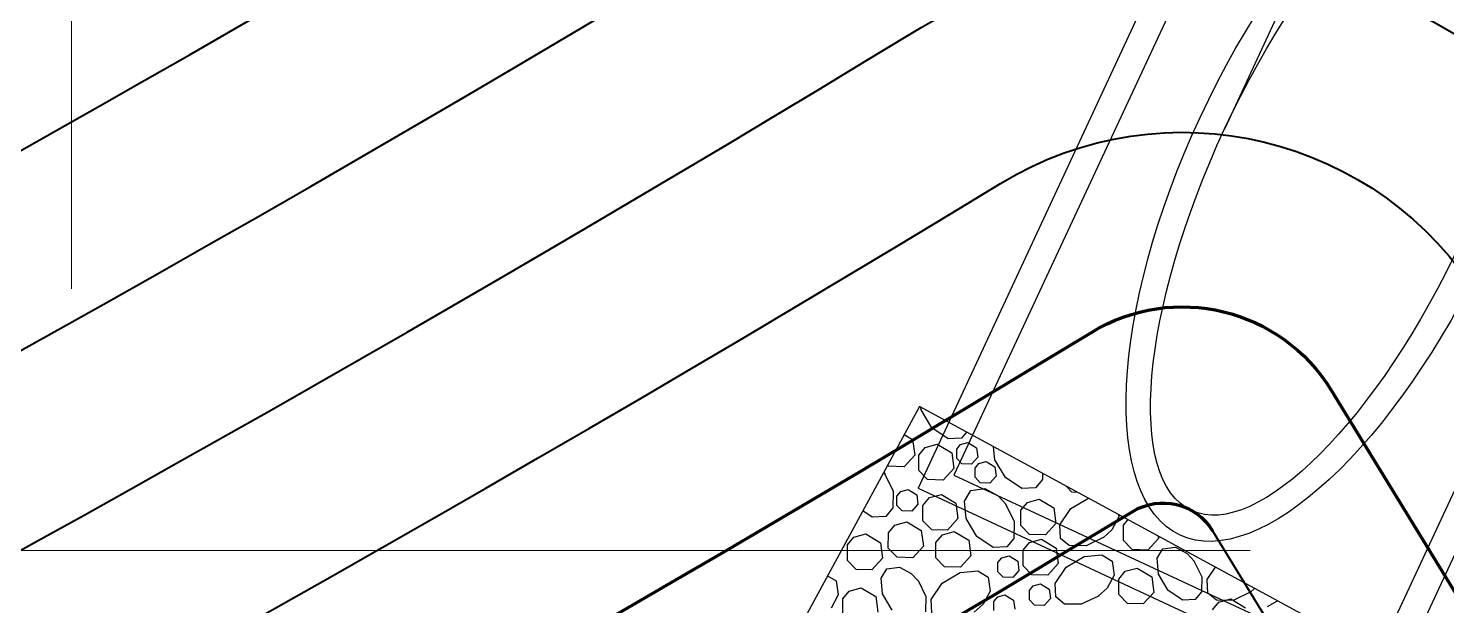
# Model space of a CAD drawing. Header units: inches. Extents: x -5337 to 1057, y 15227 to 19227.
# Drawn here: x -3138.14 to -3113.77, y 16427.79 to 16437.71 of the extents above; entities that cross this region are included whole.
import ezdxf

# ---------------------------------------------------------------- set-up
doc = ezdxf.new("R2010")
doc.units = ezdxf.units.IN
doc.header["$LTSCALE"] = 150
doc.header["$MEASUREMENT"] = 0
doc.linetypes.add('HIDDEN', pattern=[0.375, 0.25, -0.125])
for name, color, linetype in [('COMT-MIN', 84, 'Continuous'), ('CONT-MJR', 84, 'Continuous'), ('grid', 7, 'HIDDEN'), ('PAVING', 7, 'Continuous'), ('STORM', 7, 'Continuous'), ('STORM INLET', 7, 'Continuous')]:
    doc.layers.add(name, color=color, linetype=linetype)

msp = doc.modelspace()

# ---------------------------------------------------------------- linework, layer by layer
at = {"layer": 'COMT-MIN', "color": 5, "linetype": 'Continuous', "lineweight": 40}
msp.add_line((-3117.792, 16429.074), (-3108.675, 16414.163), dxfattribs=at)
at = {"layer": 'COMT-MIN', "color": 5, "linetype": 'Continuous', "lineweight": 40, "extrusion": (0, 0, -1)}
for radius in [12, 9, 6]:
    msp.add_arc((3118.312, 16429.925), radius, 58.6349, 148.5581, dxfattribs=at)
at = {"layer": 'COMT-MIN', "color": 5, "linetype": 'Continuous', "lineweight": 40}
for radius, start in [(408.369, 285.3192), (411.369, 283.32215), (414.369, 285.23846), (417.369, 283.33364)]:
    msp.add_arc((-3338.672, 16791.426), radius, start, 301.36511, dxfattribs=at)
at = {"layer": 'CONT-MJR', "color": 5, "linetype": 'Continuous', "lineweight": 70}
msp.add_line((-3115.753, 16431.49), (-3111.838, 16425.086), dxfattribs=at)
for radius, start, end in [(405.369, 283.36026, 301.36511), (420.369, 285.25353, 301.36511), (423.369, 297.19113, 301.23028)]:
    msp.add_arc((-3338.672, 16791.426), radius, start, end, dxfattribs=at)
at = {"layer": 'CONT-MJR', "color": 5, "linetype": 'Continuous', "lineweight": 70, "extrusion": (0, 0, -1)}
for centre, radius, start in [((3118.312, 16429.925), 3, 58.6349), ((3118.645, 16428.552), 1, 58.7697)]:
    msp.add_arc(centre, radius, start, 148.5581, dxfattribs=at)
at = {"layer": 'grid', "color": 252, "linetype": 'HIDDEN', "lineweight": 0, "ltscale": 0.6}
for p, q in [((-3137.394, 19121.984), (-3137.394, 15630.294)), ((-5232.144, 16428.734), (952.356, 16428.734))]:
    msp.add_line(p, q, dxfattribs=at)
at = {"layer": 'PAVING', "color": 1}
for p, q in [((-3122.827, 16431.209), (-3132.367, 16413.631)), ((-3114.038, 16426.439), (-3122.827, 16431.209)), ((-3122.801, 16431.155), (-3122.805, 16431.197)), ((-3122.618, 16430.845), (-3122.801, 16431.155)), ((-3123.088, 16430.728), (-3122.945, 16430.642)), ((-3122.337, 16430.656), (-3122.618, 16430.845)), ((-3122.019, 16430.771), (-3122.103, 16430.669)), ((-3122.945, 16430.642), (-3122.91, 16430.376)), ((-3122.839, 16430.376), (-3122.727, 16430.509)), ((-3122.727, 16430.509), (-3122.523, 16430.564)), ((-3122.523, 16430.565), (-3122.273, 16430.414)), ((-3122.103, 16430.669), (-3122.337, 16430.656)), ((-3122.188, 16430.478), (-3122.121, 16430.558)), ((-3122.188, 16430.319), (-3122.188, 16430.478)), ((-3122.121, 16430.558), (-3121.998, 16430.591)), ((-3121.998, 16430.591), (-3121.848, 16430.501)), ((-3121.848, 16430.501), (-3121.827, 16430.341)), ((-3121.535, 16430.297), (-3121.554, 16430.518)), ((-3123.362, 16430.183), (-3123.376, 16430.198)), ((-3122.91, 16430.376), (-3123.09, 16430.176)), ((-3122.839, 16430.11), (-3122.839, 16430.376)), ((-3122.273, 16430.414), (-3122.238, 16430.147)), ((-3122.098, 16430.225), (-3122.188, 16430.319)), ((-3121.935, 16430.221), (-3122.098, 16430.225)), ((-3121.827, 16430.341), (-3121.935, 16430.221)), ((-3121.872, 16430.153), (-3121.805, 16430.233)), ((-3121.805, 16430.233), (-3121.683, 16430.266)), ((-3121.683, 16430.266), (-3121.532, 16430.176)), ((-3121.351, 16429.988), (-3121.535, 16430.297)), ((-3123.428, 16430.062), (-3123.281, 16429.757)), ((-3123.09, 16430.176), (-3123.362, 16430.183)), ((-3122.69, 16429.955), (-3122.839, 16430.11)), ((-3122.418, 16429.947), (-3122.69, 16429.955)), ((-3122.238, 16430.147), (-3122.418, 16429.947)), ((-3121.872, 16429.994), (-3121.872, 16430.153)), ((-3121.783, 16429.9), (-3121.872, 16429.994)), ((-3121.512, 16430.016), (-3121.619, 16429.896)), ((-3121.532, 16430.176), (-3121.512, 16430.016)), ((-3121.07, 16429.799), (-3121.351, 16429.988)), ((-3120.716, 16429.957), (-3120.836, 16429.811)), ((-3120.714, 16430.062), (-3120.716, 16429.957)), ((-3123.281, 16429.757), (-3123.286, 16429.467)), ((-3123.214, 16429.67), (-3123.147, 16429.749)), ((-3123.147, 16429.749), (-3123.024, 16429.783)), ((-3123.024, 16429.783), (-3122.874, 16429.692)), ((-3122.052, 16429.586), (-3121.943, 16429.766)), ((-3121.943, 16429.766), (-3121.703, 16429.799)), ((-3121.619, 16429.896), (-3121.783, 16429.9)), ((-3121.703, 16429.799), (-3121.478, 16429.676)), ((-3120.836, 16429.811), (-3121.07, 16429.799)), ((-3120.207, 16429.736), (-3120.31, 16429.843)), ((-3120.107, 16429.733), (-3120.207, 16429.736)), ((-3123.286, 16429.467), (-3123.406, 16429.321)), ((-3123.214, 16429.51), (-3123.214, 16429.67)), ((-3123.124, 16429.417), (-3123.214, 16429.51)), ((-3122.853, 16429.532), (-3122.961, 16429.412)), ((-3122.874, 16429.692), (-3122.853, 16429.532)), ((-3122.767, 16429.512), (-3122.655, 16429.645)), ((-3122.767, 16429.246), (-3122.767, 16429.512)), ((-3122.655, 16429.645), (-3122.451, 16429.7)), ((-3122.451, 16429.701), (-3122.201, 16429.55)), ((-3122.201, 16429.55), (-3122.166, 16429.283)), ((-3122.025, 16429.284), (-3122.052, 16429.586)), ((-3121.478, 16429.676), (-3121.34, 16429.527)), ((-3121.349, 16429.539), (-3121.202, 16429.234)), ((-3121.086, 16429.43), (-3120.974, 16429.563)), ((-3120.974, 16429.563), (-3120.77, 16429.618)), ((-3120.77, 16429.619), (-3120.519, 16429.468)), ((-3120.519, 16429.468), (-3120.485, 16429.201)), ((-3120.226, 16429.455), (-3119.925, 16429.634)), ((-3123.64, 16429.308), (-3123.8, 16429.416)), ((-3123.406, 16429.321), (-3123.64, 16429.308)), ((-3123.251, 16429.173), (-3123.046, 16429.229)), ((-3122.961, 16429.412), (-3123.124, 16429.417)), ((-3123.046, 16429.229), (-3122.796, 16429.078)), ((-3122.618, 16429.091), (-3122.767, 16429.246)), ((-3122.166, 16429.283), (-3122.346, 16429.084)), ((-3121.841, 16428.974), (-3122.025, 16429.284)), ((-3121.202, 16429.234), (-3121.206, 16428.944)), ((-3121.086, 16429.165), (-3121.086, 16429.43)), ((-3120.415, 16429.174), (-3120.226, 16429.455)), ((-3119.323, 16429.172), (-3119.245, 16429.265)), ((-3123.953, 16428.964), (-3123.749, 16429.02)), ((-3123.749, 16429.02), (-3123.498, 16428.869)), ((-3123.363, 16428.775), (-3123.362, 16429.04)), ((-3123.362, 16429.04), (-3123.251, 16429.173)), ((-3122.796, 16429.078), (-3122.761, 16428.811)), ((-3122.346, 16429.084), (-3122.618, 16429.091)), ((-3122.545, 16428.875), (-3122.434, 16429.007)), ((-3122.434, 16429.007), (-3122.23, 16429.063)), ((-3122.23, 16429.063), (-3121.979, 16428.912)), ((-3120.936, 16429.009), (-3121.086, 16429.165)), ((-3120.664, 16429.002), (-3120.936, 16429.009)), ((-3120.485, 16429.201), (-3120.664, 16429.002)), ((-3120.403, 16428.94), (-3120.415, 16429.174)), ((-3119.324, 16428.906), (-3119.323, 16429.172)), ((-3118.728, 16428.984), (-3118.723, 16428.943)), ((-3124.065, 16428.831), (-3123.953, 16428.964)), ((-3124.065, 16428.566), (-3124.065, 16428.831)), ((-3123.498, 16428.869), (-3123.464, 16428.603)), ((-3123.213, 16428.619), (-3123.363, 16428.775)), ((-3122.761, 16428.811), (-3122.941, 16428.612)), ((-3122.546, 16428.609), (-3122.545, 16428.875)), ((-3121.979, 16428.912), (-3121.945, 16428.646)), ((-3121.561, 16428.786), (-3121.841, 16428.974)), ((-3121.327, 16428.798), (-3121.561, 16428.786)), ((-3121.206, 16428.944), (-3121.327, 16428.798)), ((-3121.046, 16428.74), (-3120.935, 16428.873)), ((-3121.046, 16428.474), (-3121.046, 16428.74)), ((-3120.935, 16428.873), (-3120.73, 16428.928)), ((-3120.73, 16428.928), (-3120.48, 16428.778)), ((-3120.48, 16428.778), (-3120.445, 16428.511)), ((-3120.257, 16428.82), (-3120.403, 16428.94)), ((-3119.966, 16428.816), (-3120.257, 16428.82)), ((-3119.662, 16428.963), (-3119.966, 16428.816)), ((-3119.174, 16428.751), (-3119.324, 16428.906)), ((-3118.902, 16428.743), (-3119.174, 16428.751)), ((-3118.723, 16428.943), (-3118.902, 16428.743)), ((-3118.743, 16428.601), (-3118.646, 16428.762)), ((-3118.646, 16428.762), (-3118.43, 16428.792)), ((-3118.43, 16428.792), (-3118.227, 16428.681)), ((-3123.916, 16428.41), (-3124.065, 16428.566)), ((-3123.464, 16428.603), (-3123.644, 16428.403)), ((-3122.941, 16428.612), (-3123.213, 16428.619)), ((-3122.396, 16428.453), (-3122.546, 16428.609)), ((-3121.945, 16428.646), (-3122.124, 16428.446)), ((-3121.479, 16428.53), (-3121.412, 16428.61)), ((-3121.479, 16428.371), (-3121.479, 16428.53)), ((-3121.412, 16428.61), (-3121.289, 16428.643)), ((-3121.289, 16428.643), (-3121.139, 16428.553)), ((-3121.139, 16428.553), (-3121.118, 16428.393)), ((-3120.445, 16428.511), (-3120.625, 16428.311)), ((-3120.307, 16428.45), (-3119.997, 16428.634)), ((-3119.997, 16428.634), (-3119.695, 16428.661)), ((-3119.695, 16428.661), (-3119.516, 16428.552)), ((-3119.516, 16428.552), (-3119.483, 16428.312)), ((-3118.719, 16428.328), (-3118.743, 16428.601)), ((-3118.227, 16428.681), (-3118.103, 16428.547)), ((-3118.111, 16428.558), (-3117.979, 16428.284)), ((-3124.405, 16428.301), (-3124.258, 16428.212)), ((-3123.644, 16428.403), (-3123.916, 16428.41)), ((-3123.485, 16428.26), (-3123.387, 16428.421)), ((-3123.461, 16427.988), (-3123.485, 16428.26)), ((-3123.387, 16428.421), (-3123.171, 16428.451)), ((-3123.171, 16428.451), (-3122.968, 16428.341)), ((-3122.968, 16428.341), (-3122.844, 16428.207)), ((-3122.438, 16428.175), (-3122.128, 16428.359)), ((-3122.124, 16428.446), (-3122.396, 16428.453)), ((-3122.128, 16428.359), (-3121.826, 16428.385)), ((-3121.826, 16428.385), (-3121.647, 16428.277)), ((-3121.647, 16428.277), (-3121.614, 16428.037)), ((-3121.389, 16428.277), (-3121.479, 16428.371)), ((-3121.226, 16428.273), (-3121.389, 16428.277)), ((-3121.118, 16428.393), (-3121.226, 16428.273)), ((-3120.897, 16428.319), (-3121.046, 16428.474)), ((-3120.625, 16428.311), (-3120.897, 16428.319)), ((-3120.496, 16428.17), (-3120.307, 16428.45)), ((-3119.483, 16428.312), (-3119.605, 16428.087)), ((-3119.404, 16428.245), (-3119.292, 16428.378)), ((-3119.404, 16427.979), (-3119.404, 16428.245)), ((-3119.292, 16428.378), (-3119.088, 16428.433)), ((-3119.088, 16428.433), (-3118.837, 16428.283)), ((-3118.837, 16428.283), (-3118.803, 16428.016)), ((-3118.554, 16428.05), (-3118.719, 16428.328)), ((-3117.979, 16428.284), (-3117.982, 16428.023)), ((-3117.885, 16428.235), (-3117.741, 16428.449)), ((-3124.258, 16428.212), (-3124.224, 16427.972)), ((-3124.145, 16427.904), (-3124.034, 16428.037)), ((-3124.034, 16428.037), (-3123.829, 16428.093)), ((-3123.829, 16428.093), (-3123.579, 16427.942)), ((-3122.852, 16428.217), (-3122.72, 16427.943)), ((-3122.627, 16427.894), (-3122.438, 16428.175)), ((-3121.614, 16428.037), (-3121.736, 16427.811)), ((-3120.939, 16428.047), (-3120.872, 16428.127)), ((-3120.939, 16427.888), (-3120.939, 16428.047)), ((-3120.872, 16428.127), (-3120.749, 16428.16)), ((-3120.749, 16428.16), (-3120.599, 16428.07)), ((-3120.599, 16428.07), (-3120.578, 16427.91)), ((-3120.483, 16427.936), (-3120.496, 16428.17)), ((-3119.605, 16428.087), (-3119.755, 16427.949)), ((-3118.803, 16428.016), (-3118.982, 16427.816)), ((-3118.301, 16427.88), (-3118.554, 16428.05)), ((-3117.982, 16428.023), (-3118.091, 16427.891)), ((-3117.873, 16428.001), (-3117.885, 16428.235)), ((-3117.727, 16427.88), (-3117.873, 16428.001)), ((-3117.132, 16428.023), (-3117.437, 16427.876)), ((-3124.224, 16427.972), (-3124.347, 16427.746)), ((-3124.145, 16427.639), (-3124.145, 16427.904)), ((-3123.579, 16427.942), (-3123.544, 16427.676)), ((-3123.296, 16427.709), (-3123.461, 16427.988)), ((-3122.72, 16427.943), (-3122.724, 16427.682)), ((-3122.614, 16427.66), (-3122.627, 16427.894)), ((-3121.736, 16427.811), (-3121.886, 16427.674)), ((-3121.55, 16427.702), (-3121.549, 16427.861)), ((-3121.549, 16427.861), (-3121.483, 16427.941)), ((-3121.483, 16427.941), (-3121.36, 16427.974)), ((-3121.36, 16427.974), (-3121.21, 16427.884)), ((-3121.21, 16427.884), (-3121.189, 16427.724)), ((-3120.849, 16427.794), (-3120.939, 16427.888)), ((-3120.686, 16427.79), (-3120.849, 16427.794)), ((-3120.578, 16427.91), (-3120.686, 16427.79)), ((-3120.337, 16427.815), (-3120.483, 16427.936)), ((-3120.047, 16427.811), (-3120.337, 16427.815)), ((-3119.743, 16427.958), (-3120.047, 16427.811)), ((-3119.254, 16427.824), (-3119.404, 16427.979)), ((-3118.982, 16427.816), (-3119.254, 16427.824)), ((-3118.091, 16427.891), (-3118.301, 16427.88)), ((-3117.793, 16427.714), (-3117.682, 16427.847)), ((-3117.437, 16427.876), (-3117.727, 16427.88)), ((-3117.682, 16427.847), (-3117.477, 16427.903)), ((-3117.477, 16427.903), (-3117.227, 16427.752)), ((-3116.848, 16427.77), (-3116.677, 16427.871))]:
    msp.add_line(p, q, dxfattribs=at)
at = {"layer": 'PAVING'}
for p, q in [((-3123.442, 16430.075), (-3123.419, 16430.05)), ((-3119.402, 16429.317), (-3119.525, 16429.091)), ((-3119.407, 16429.353), (-3119.402, 16429.317)), ((-3119.525, 16429.091), (-3119.674, 16428.954)), ((-3117.069, 16428.084), (-3117.144, 16428.014))]:
    msp.add_line(p, q, dxfattribs=at)
at = {"layer": 'STORM', "color": 5}
msp.add_line((-3117.583, 16435.986), (-3108.336, 16455.87), dxfattribs=at)
at = {"layer": 'STORM INLET', "color": 5}
for p, q in [((-3116.745, 16442.936), (-3122.85, 16429.805)), ((-3116.519, 16442.318), (-3122.235, 16430.03)), ((-3115.064, 16426.696), (-3109.348, 16438.983)), ((-3114.837, 16426.076), (-3108.73, 16439.209)), ((-3122.235, 16430.03), (-3115.064, 16426.696)), ((-3122.85, 16429.805), (-3114.837, 16426.076))]:
    msp.add_line(p, q, dxfattribs=at)
for major_axis, ratio in [((2.807, 6.036), 0.408128), ((2.611, 5.614), 0.36366)]:
    msp.add_ellipse((-3115.543, 16435.037), major_axis=major_axis, ratio=ratio, dxfattribs=at)

doc.saveas('drawing.dxf')
